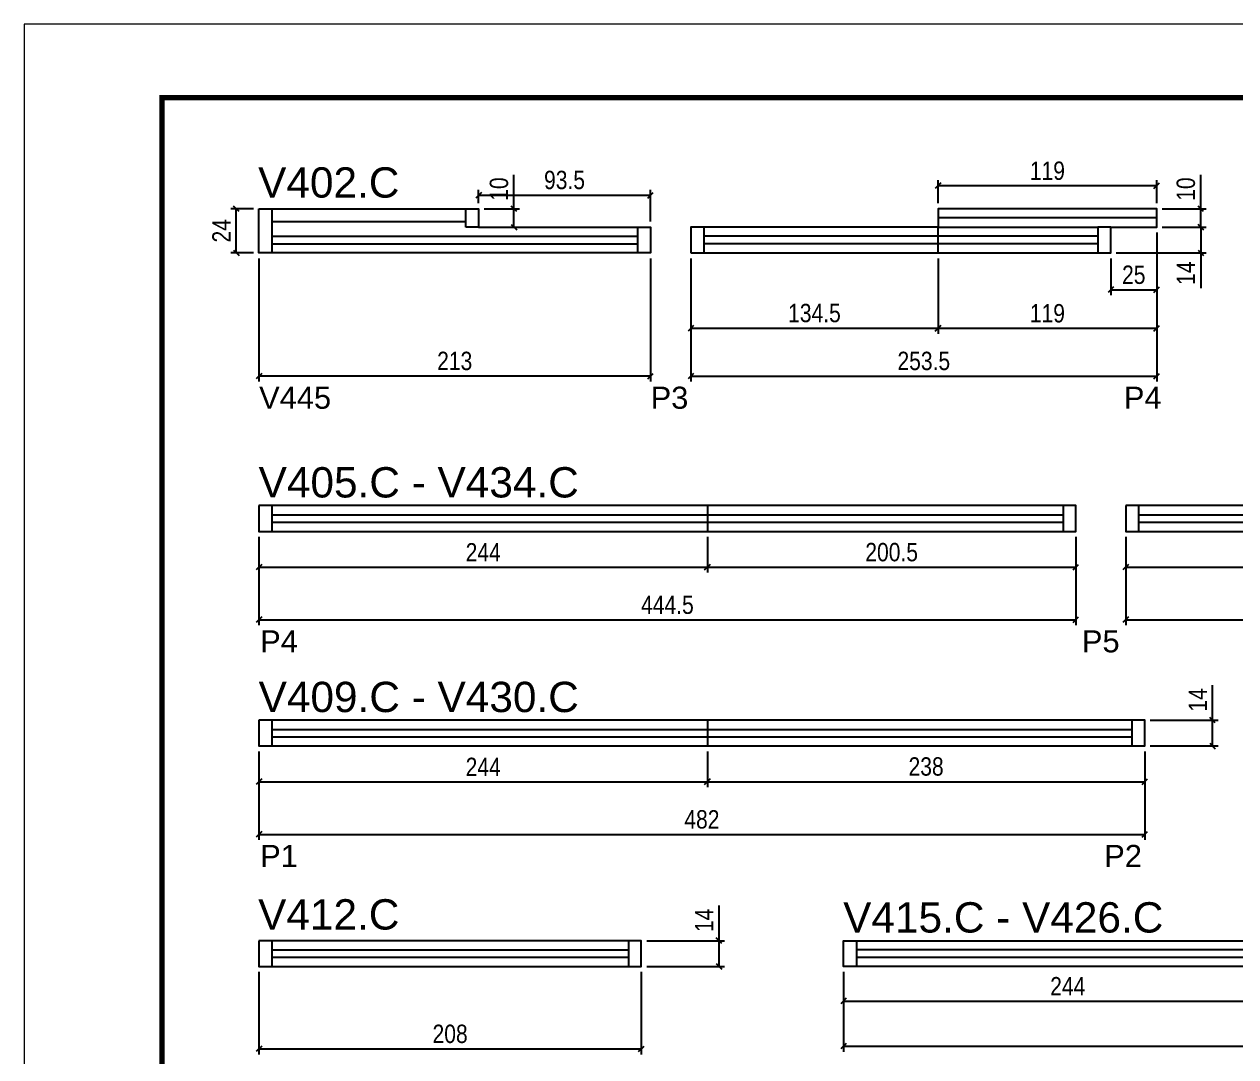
# Model space of a CAD drawing. Extents: x 1959 to 8212, y 239 to 4735.
# Drawn here: x 3557 to 4217, y 3025 to 3587 of the extents above; entities that cross this region are included whole.
import ezdxf

# ---------------------------------------------------------------- set-up
doc = ezdxf.new("R2010")
doc.units = 0
doc.linetypes.add('DASHED', pattern=[0.75, 0.5, -0.25])
for name, color, linetype in [('5', 5, 'Continuous'), ('COTA', 241, 'Continuous'), ('NOMENCLATURA', 7, 'Continuous'), ('Painéis', 200, 'Continuous'), ('SARR_2.2x10', 60, 'Continuous'), ('SARR_2.2x7', 40, 'Continuous'), ('SARR_EDITAR', 141, 'Continuous')]:
    doc.layers.add(name, color=color, linetype=linetype)
doc.layers.add('Folhas', color=255, linetype='Continuous', lineweight=9)
doc.layers.add('SARRAFO DE PRESSAO', color=251, linetype='DASHED', lineweight=9)
doc.styles.add('COTA TECNICA', font='techl___.ttf', dxfattribs={"height": 10})
doc.styles.add('COTA TECNICA-50', font='techl___.ttf', dxfattribs={"height": 10})
doc.styles.get("Standard").update_dxf_attribs({"font": 'arial.ttf'})
doc.dimstyles.new('COTA PAINEL-50', dxfattribs={"dimtxt": 10, "dimasz": 3, "dimexe": 3, "dimexo": 3, "dimgap": 3, "dimtad": 1, "dimdec": 1, "dimzin": 12, "dimdsep": 46, "dimtxsty": 'COTA TECNICA-50', "dimblk1": 'OBLIQUE', "dimblk2": 'OBLIQUE', "dimsah": 1, "dimcen": 0.9, "dimclrd": 4, "dimclre": 4, "dimclrt": 240, "dimadec": 1, "dimazin": 3, "dimtfac": 1, "dimtdec": 1, "dimtmove": 0, "dimatfit": 3, "dimfxl": 1, "dimtolj": 1, "dimtzin": 12, "dimarcsym": 0})
doc.dimstyles.new('PAINEL', dxfattribs={"dimtxt": 10, "dimasz": 3, "dimexe": 3, "dimexo": 3, "dimgap": 3, "dimtad": 1, "dimdec": 1, "dimzin": 12, "dimdsep": 46, "dimtxsty": 'COTA TECNICA', "dimblk1": 'OBLIQUE', "dimblk2": 'OBLIQUE', "dimsah": 1, "dimcen": 0.9, "dimclrd": 4, "dimclre": 4, "dimclrt": 240, "dimadec": 1, "dimazin": 3, "dimtfac": 1, "dimtdec": 1, "dimtmove": 0, "dimatfit": 3, "dimfxl": 1, "dimtolj": 1, "dimtzin": 12, "dimarcsym": 0})

# ---------------------------------------------------------------- blocks, each defined once
blk = doc.blocks.new('9999999999')
at = {"layer": 'Folhas'}
blk.add_lwpolyline([(98138.98, 34190.21), (99623.98, 34190.21), (99623.98, 35240.21), (98138.98, 35240.21)], close=True, dxfattribs=at)
at = {"layer": 'Folhas', "color": 30, "const_width": 3}
blk.add_lwpolyline([(98213.98, 34230.21), (99583.98, 34230.21), (99583.98, 35200.21), (98213.98, 35200.21)], close=True, dxfattribs=at)
blk = doc.blocks.new('_Oblique')
at = {"color": 0, "linetype": 'ByBlock', "lineweight": -2}
blk.add_line((-0.5, -0.5), (0.5, 0.5), dxfattribs=at)
blk = doc.blocks.new('*D151')
at = {"layer": 'COTA', "color": 4, "lineweight": -2, "transparency": 16777216}
for p, q in [((3685.01, 3459.23), (3685.01, 3392.16)), ((3898.01, 3459.23), (3898.01, 3392.16)), ((3898.01, 3395.16), (3685.01, 3395.16))]:
    blk.add_line(p, q, dxfattribs=at)
at = {"layer": 'Defpoints', "color": 0, "transparency": 16777216}
for p in [(3685.01, 3462.23), (3898.01, 3462.23), (3685.01, 3395.16)]:
    blk.add_point(p, dxfattribs=at)
at = {"layer": 'COTA', "color": 4, "lineweight": -2, "transparency": 16777216, "xscale": 3, "yscale": 3, "zscale": 3, "rotation": 180}
blk.add_blockref('_Oblique', (3685.01, 3395.16), dxfattribs=at)
at = {"layer": 'COTA', "color": 4, "lineweight": -2, "transparency": 16777216, "xscale": 3, "yscale": 3, "zscale": 3}
blk.add_blockref('_Oblique', (3898.01, 3395.16), dxfattribs=at)
at = {"layer": 'COTA', "color": 240, "transparency": 16777216, "insert": (3791.51, 3403.37), "char_height": 10, "attachment_point": 5, "style": 'COTA TECNICA'}
blk.add_mtext('\\A1;213', dxfattribs=at)
blk = doc.blocks.new('*D152')
at = {"layer": 'COTA', "color": 4, "lineweight": -2, "transparency": 16777216}
for p, q in [((4173.51, 3473.23), (4173.51, 3392.16)), ((3920.01, 3459.23), (3920.01, 3392.16)), ((3920.01, 3395.16), (4173.51, 3395.16))]:
    blk.add_line(p, q, dxfattribs=at)
at = {"layer": 'Defpoints', "color": 0, "transparency": 16777216}
for p in [(4173.51, 3476.23), (3920.01, 3462.23), (4173.51, 3395.16)]:
    blk.add_point(p, dxfattribs=at)
at = {"layer": 'COTA', "color": 4, "lineweight": -2, "transparency": 16777216, "xscale": 3, "yscale": 3, "zscale": 3, "rotation": 180}
blk.add_blockref('_Oblique', (3920.01, 3395.16), dxfattribs=at)
at = {"layer": 'COTA', "color": 4, "lineweight": -2, "transparency": 16777216, "xscale": 3, "yscale": 3, "zscale": 3}
blk.add_blockref('_Oblique', (4173.51, 3395.16), dxfattribs=at)
at = {"layer": 'COTA', "color": 240, "transparency": 16777216, "insert": (4046.76, 3403.37), "char_height": 10, "attachment_point": 5, "style": 'COTA TECNICA'}
blk.add_mtext('\\A1;253.5', dxfattribs=at)
blk = doc.blocks.new('*D153')
at = {"layer": 'COTA', "color": 4, "lineweight": -2, "transparency": 16777216}
for p, q in [((3682.01, 3486.23), (3669.65, 3486.23)), ((3672.65, 3462.23), (3672.65, 3486.23)), ((3682.01, 3462.23), (3669.65, 3462.23))]:
    blk.add_line(p, q, dxfattribs=at)
at = {"layer": 'Defpoints', "color": 0, "transparency": 16777216}
for p in [(3672.65, 3486.23), (3685.01, 3486.23), (3685.01, 3462.23)]:
    blk.add_point(p, dxfattribs=at)
at = {"layer": 'COTA', "color": 4, "lineweight": -2, "transparency": 16777216, "xscale": 3, "yscale": 3, "zscale": 3}
for p, rotation in [((3672.65, 3486.23), 90), ((3672.65, 3462.23), 270)]:
    blk.add_blockref('_Oblique', p, dxfattribs=dict(at, rotation=rotation))
at = {"layer": 'COTA', "color": 240, "transparency": 16777216, "insert": (3664.57, 3474.23), "char_height": 10, "attachment_point": 5, "rotation": 90, "style": 'COTA TECNICA'}
blk.add_mtext('\\A1;24', dxfattribs=at)
blk = doc.blocks.new('*D154')
at = {"layer": 'COTA', "color": 4, "lineweight": -2, "transparency": 16777216}
for p, q in [((3920.01, 3459.23), (3920.01, 3418.21)), ((4054.51, 3459.23), (4054.51, 3418.21)), ((3920.01, 3421.21), (4054.51, 3421.21))]:
    blk.add_line(p, q, dxfattribs=at)
at = {"layer": 'Defpoints', "color": 0, "transparency": 16777216}
for p in [(3920.01, 3462.23), (4054.51, 3462.23), (4054.51, 3421.21)]:
    blk.add_point(p, dxfattribs=at)
at = {"layer": 'COTA', "color": 4, "lineweight": -2, "transparency": 16777216, "xscale": 3, "yscale": 3, "zscale": 3, "rotation": 180}
blk.add_blockref('_Oblique', (3920.01, 3421.21), dxfattribs=at)
at = {"layer": 'COTA', "color": 4, "lineweight": -2, "transparency": 16777216, "xscale": 3, "yscale": 3, "zscale": 3}
blk.add_blockref('_Oblique', (4054.51, 3421.21), dxfattribs=at)
at = {"layer": 'COTA', "color": 240, "transparency": 16777216, "insert": (3987.26, 3429.43), "char_height": 10, "attachment_point": 5, "style": 'COTA TECNICA'}
blk.add_mtext('\\A1;134.5', dxfattribs=at)
blk = doc.blocks.new('*D155')
at = {"layer": 'COTA', "color": 4, "lineweight": -2, "transparency": 16777216}
for p, q in [((4173.51, 3473.23), (4173.51, 3418.21)), ((4054.51, 3459.23), (4054.51, 3418.21)), ((4054.51, 3421.21), (4173.51, 3421.21))]:
    blk.add_line(p, q, dxfattribs=at)
at = {"layer": 'Defpoints', "color": 0, "transparency": 16777216}
for p in [(4173.51, 3476.23), (4054.51, 3462.23), (4173.51, 3421.21)]:
    blk.add_point(p, dxfattribs=at)
at = {"layer": 'COTA', "color": 4, "lineweight": -2, "transparency": 16777216, "xscale": 3, "yscale": 3, "zscale": 3, "rotation": 180}
blk.add_blockref('_Oblique', (4054.51, 3421.21), dxfattribs=at)
at = {"layer": 'COTA', "color": 4, "lineweight": -2, "transparency": 16777216, "xscale": 3, "yscale": 3, "zscale": 3}
blk.add_blockref('_Oblique', (4173.51, 3421.21), dxfattribs=at)
at = {"layer": 'COTA', "color": 240, "transparency": 16777216, "insert": (4114.01, 3429.3), "char_height": 10, "attachment_point": 5, "style": 'COTA TECNICA'}
blk.add_mtext('\\A1;119', dxfattribs=at)
blk = doc.blocks.new('*D156')
at = {"layer": 'COTA', "color": 4, "lineweight": -2, "transparency": 16777216}
for p, q in [((4197.48, 3486.23), (4197.48, 3504.66)), ((4176.51, 3486.23), (4200.48, 3486.23)), ((4197.48, 3476.23), (4197.48, 3486.23)), ((4176.51, 3476.23), (4200.48, 3476.23))]:
    blk.add_line(p, q, dxfattribs=at)
at = {"layer": 'Defpoints', "color": 0, "transparency": 16777216}
for p in [(4173.51, 3486.23), (4197.48, 3486.23), (4173.51, 3476.23)]:
    blk.add_point(p, dxfattribs=at)
at = {"layer": 'COTA', "color": 4, "lineweight": -2, "transparency": 16777216, "xscale": 3, "yscale": 3, "zscale": 3}
for p, rotation in [((4197.48, 3486.23), 90), ((4197.48, 3476.23), 270)]:
    blk.add_blockref('_Oblique', p, dxfattribs=dict(at, rotation=rotation))
at = {"layer": 'COTA', "color": 240, "transparency": 16777216, "insert": (4189.38, 3496.94), "char_height": 10, "attachment_point": 5, "rotation": 90, "style": 'COTA TECNICA'}
blk.add_mtext('\\A1;10', dxfattribs=at)
blk = doc.blocks.new('*D157')
at = {"layer": 'COTA', "color": 4, "lineweight": -2, "transparency": 16777216}
for p, q in [((4054.51, 3489.23), (4054.51, 3501.78)), ((4173.51, 3489.23), (4173.51, 3501.78)), ((4173.51, 3498.78), (4054.51, 3498.78))]:
    blk.add_line(p, q, dxfattribs=at)
at = {"layer": 'Defpoints', "color": 0, "transparency": 16777216}
for p in [(4054.51, 3498.78), (4054.51, 3486.23), (4173.51, 3486.23)]:
    blk.add_point(p, dxfattribs=at)
at = {"layer": 'COTA', "color": 4, "lineweight": -2, "transparency": 16777216, "xscale": 3, "yscale": 3, "zscale": 3, "rotation": 180}
blk.add_blockref('_Oblique', (4054.51, 3498.78), dxfattribs=at)
at = {"layer": 'COTA', "color": 4, "lineweight": -2, "transparency": 16777216, "xscale": 3, "yscale": 3, "zscale": 3}
blk.add_blockref('_Oblique', (4173.51, 3498.78), dxfattribs=at)
at = {"layer": 'COTA', "color": 240, "transparency": 16777216, "insert": (4114.01, 3506.87), "char_height": 10, "attachment_point": 5, "style": 'COTA TECNICA'}
blk.add_mtext('\\A1;119', dxfattribs=at)
blk = doc.blocks.new('*D158')
at = {"layer": 'COTA', "color": 4, "lineweight": -2, "transparency": 16777216}
for p, q in [((3804.51, 3489.23), (3804.51, 3496.58)), ((3898.01, 3479.23), (3898.01, 3496.58)), ((3804.51, 3493.58), (3898.01, 3493.58))]:
    blk.add_line(p, q, dxfattribs=at)
at = {"layer": 'Defpoints', "color": 0, "transparency": 16777216}
for p in [(3898.01, 3493.58), (3804.51, 3486.23), (3898.01, 3476.23)]:
    blk.add_point(p, dxfattribs=at)
at = {"layer": 'COTA', "color": 4, "lineweight": -2, "transparency": 16777216, "xscale": 3, "yscale": 3, "zscale": 3, "rotation": 180}
blk.add_blockref('_Oblique', (3804.51, 3493.58), dxfattribs=at)
at = {"layer": 'COTA', "color": 4, "lineweight": -2, "transparency": 16777216, "xscale": 3, "yscale": 3, "zscale": 3}
blk.add_blockref('_Oblique', (3898.01, 3493.58), dxfattribs=at)
at = {"layer": 'COTA', "color": 240, "transparency": 16777216, "insert": (3851.26, 3501.83), "char_height": 10, "attachment_point": 5, "style": 'COTA TECNICA'}
blk.add_mtext('\\A1;93.5', dxfattribs=at)
blk = doc.blocks.new('*D159')
at = {"layer": 'COTA', "color": 4, "lineweight": -2, "transparency": 16777216}
for p, q in [((3823.74, 3486.23), (3823.74, 3504.66)), ((3807.51, 3486.23), (3826.74, 3486.23)), ((3823.74, 3476.23), (3823.74, 3486.23)), ((3807.51, 3476.23), (3826.74, 3476.23))]:
    blk.add_line(p, q, dxfattribs=at)
at = {"layer": 'Defpoints', "color": 0, "transparency": 16777216}
for p in [(3804.51, 3486.23), (3823.74, 3486.23), (3804.51, 3476.23)]:
    blk.add_point(p, dxfattribs=at)
at = {"layer": 'COTA', "color": 4, "lineweight": -2, "transparency": 16777216, "xscale": 3, "yscale": 3, "zscale": 3}
for p, rotation in [((3823.74, 3486.23), 90), ((3823.74, 3476.23), 270)]:
    blk.add_blockref('_Oblique', p, dxfattribs=dict(at, rotation=rotation))
at = {"layer": 'COTA', "color": 240, "transparency": 16777216, "insert": (3815.64, 3496.94), "char_height": 10, "attachment_point": 5, "rotation": 90, "style": 'COTA TECNICA'}
blk.add_mtext('\\A1;10', dxfattribs=at)
blk = doc.blocks.new('*D160')
at = {"layer": 'COTA', "color": 4, "lineweight": -2, "transparency": 16777216}
for p, q in [((4176.51, 3476.23), (4200.48, 3476.23)), ((4197.48, 3476.23), (4197.48, 3462.23)), ((4151.51, 3462.23), (4200.48, 3462.23)), ((4197.48, 3462.23), (4197.48, 3443.11))]:
    blk.add_line(p, q, dxfattribs=at)
at = {"layer": 'Defpoints', "color": 0, "transparency": 16777216}
for p in [(4173.51, 3476.23), (4148.51, 3462.23), (4197.48, 3462.23)]:
    blk.add_point(p, dxfattribs=at)
at = {"layer": 'COTA', "color": 4, "lineweight": -2, "transparency": 16777216, "xscale": 3, "yscale": 3, "zscale": 3}
for p, rotation in [((4197.48, 3476.23), 90), ((4197.48, 3462.23), 270)]:
    blk.add_blockref('_Oblique', p, dxfattribs=dict(at, rotation=rotation))
at = {"layer": 'COTA', "color": 240, "transparency": 16777216, "insert": (4189.41, 3451.17), "char_height": 10, "attachment_point": 5, "rotation": 90, "style": 'COTA TECNICA'}
blk.add_mtext('\\A1;14', dxfattribs=at)
blk = doc.blocks.new('*D161')
at = {"layer": 'COTA', "color": 4, "lineweight": -2, "transparency": 16777216}
for p, q in [((4173.51, 3473.23), (4173.51, 3439.16)), ((4148.51, 3459.23), (4148.51, 3439.16)), ((4148.51, 3442.16), (4173.51, 3442.16))]:
    blk.add_line(p, q, dxfattribs=at)
at = {"layer": 'Defpoints', "color": 0, "transparency": 16777216}
for p in [(4173.51, 3476.23), (4148.51, 3462.23), (4173.51, 3442.16)]:
    blk.add_point(p, dxfattribs=at)
at = {"layer": 'COTA', "color": 4, "lineweight": -2, "transparency": 16777216, "xscale": 3, "yscale": 3, "zscale": 3, "rotation": 180}
blk.add_blockref('_Oblique', (4148.51, 3442.16), dxfattribs=at)
at = {"layer": 'COTA', "color": 4, "lineweight": -2, "transparency": 16777216, "xscale": 3, "yscale": 3, "zscale": 3}
blk.add_blockref('_Oblique', (4173.51, 3442.16), dxfattribs=at)
at = {"layer": 'COTA', "color": 240, "transparency": 16777216, "insert": (4161.01, 3450.26), "char_height": 10, "attachment_point": 5, "style": 'COTA TECNICA'}
blk.add_mtext('\\A1;25', dxfattribs=at)
blk = doc.blocks.new('*D172')
at = {"layer": 'COTA', "color": 4, "linetype": 'ByBlock', "lineweight": -2, "transparency": 16777216}
for p, q in [((3685.01, 3307.68), (3685.01, 3259.6)), ((4129.51, 3307.68), (4129.51, 3259.6)), ((3685.01, 3262.6), (4129.51, 3262.6))]:
    blk.add_line(p, q, dxfattribs=at)
at = {"layer": 'Defpoints', "color": 0, "linetype": 'ByBlock', "transparency": 16777216}
for p in [(3685.01, 3310.68), (4129.51, 3310.68), (4129.51, 3262.6)]:
    blk.add_point(p, dxfattribs=at)
at = {"layer": 'COTA', "color": 4, "linetype": 'ByBlock', "lineweight": -2, "transparency": 16777216, "xscale": 3, "yscale": 3, "zscale": 3, "rotation": 180}
blk.add_blockref('_Oblique', (3685.01, 3262.6), dxfattribs=at)
at = {"layer": 'COTA', "color": 4, "linetype": 'ByBlock', "lineweight": -2, "transparency": 16777216, "xscale": 3, "yscale": 3, "zscale": 3}
blk.add_blockref('_Oblique', (4129.51, 3262.6), dxfattribs=at)
at = {"layer": 'COTA', "color": 240, "linetype": 'ByBlock', "transparency": 16777216, "insert": (3907.26, 3270.7), "char_height": 10, "attachment_point": 5, "style": 'COTA TECNICA-50'}
blk.add_mtext('\\A1;444.5', dxfattribs=at)
blk = doc.blocks.new('*D173')
at = {"layer": 'COTA', "color": 4, "lineweight": -2, "transparency": 16777216}
for p, q in [((3685.01, 3307.68), (3685.01, 3288.22)), ((3929.01, 3307.68), (3929.01, 3288.22)), ((3685.01, 3291.22), (3929.01, 3291.22))]:
    blk.add_line(p, q, dxfattribs=at)
at = {"layer": 'Defpoints', "color": 0, "transparency": 16777216}
for p in [(3685.01, 3310.68), (3929.01, 3310.68), (3929.01, 3291.22)]:
    blk.add_point(p, dxfattribs=at)
at = {"layer": 'COTA', "color": 4, "lineweight": -2, "transparency": 16777216, "xscale": 3, "yscale": 3, "zscale": 3, "rotation": 180}
blk.add_blockref('_Oblique', (3685.01, 3291.22), dxfattribs=at)
at = {"layer": 'COTA', "color": 4, "lineweight": -2, "transparency": 16777216, "xscale": 3, "yscale": 3, "zscale": 3}
blk.add_blockref('_Oblique', (3929.01, 3291.22), dxfattribs=at)
at = {"layer": 'COTA', "color": 240, "transparency": 16777216, "insert": (3807.01, 3299.29), "char_height": 10, "attachment_point": 5, "style": 'COTA TECNICA'}
blk.add_mtext('\\A1;244', dxfattribs=at)
blk = doc.blocks.new('*D174')
at = {"layer": 'COTA', "color": 4, "lineweight": -2, "transparency": 16777216}
for p, q in [((3929.01, 3307.68), (3929.01, 3288.22)), ((4129.51, 3307.68), (4129.51, 3288.22)), ((3929.01, 3291.22), (4129.51, 3291.22))]:
    blk.add_line(p, q, dxfattribs=at)
at = {"layer": 'Defpoints', "color": 0, "transparency": 16777216}
for p in [(3929.01, 3310.68), (4129.51, 3310.68), (4129.51, 3291.22)]:
    blk.add_point(p, dxfattribs=at)
at = {"layer": 'COTA', "color": 4, "lineweight": -2, "transparency": 16777216, "xscale": 3, "yscale": 3, "zscale": 3, "rotation": 180}
blk.add_blockref('_Oblique', (3929.01, 3291.22), dxfattribs=at)
at = {"layer": 'COTA', "color": 4, "lineweight": -2, "transparency": 16777216, "xscale": 3, "yscale": 3, "zscale": 3}
blk.add_blockref('_Oblique', (4129.51, 3291.22), dxfattribs=at)
at = {"layer": 'COTA', "color": 240, "transparency": 16777216, "insert": (4029.26, 3299.33), "char_height": 10, "attachment_point": 5, "style": 'COTA TECNICA'}
blk.add_mtext('\\A1;200.5', dxfattribs=at)
blk = doc.blocks.new('*D175')
at = {"layer": 'COTA', "color": 4, "linetype": 'ByBlock', "lineweight": -2, "transparency": 16777216}
for p, q in [((4156.62, 3307.68), (4156.62, 3259.6)), ((4603.62, 3307.68), (4603.62, 3259.6)), ((4156.62, 3262.6), (4603.62, 3262.6))]:
    blk.add_line(p, q, dxfattribs=at)
at = {"layer": 'Defpoints', "color": 0, "linetype": 'ByBlock', "transparency": 16777216}
for p in [(4156.62, 3310.68), (4603.62, 3310.68), (4603.62, 3262.6)]:
    blk.add_point(p, dxfattribs=at)
at = {"layer": 'COTA', "color": 4, "linetype": 'ByBlock', "lineweight": -2, "transparency": 16777216, "xscale": 3, "yscale": 3, "zscale": 3, "rotation": 180}
blk.add_blockref('_Oblique', (4156.62, 3262.6), dxfattribs=at)
at = {"layer": 'COTA', "color": 4, "linetype": 'ByBlock', "lineweight": -2, "transparency": 16777216, "xscale": 3, "yscale": 3, "zscale": 3}
blk.add_blockref('_Oblique', (4603.62, 3262.6), dxfattribs=at)
at = {"layer": 'COTA', "color": 240, "linetype": 'ByBlock', "transparency": 16777216, "insert": (4380.12, 3270.67), "char_height": 10, "attachment_point": 5, "style": 'COTA TECNICA-50'}
blk.add_mtext('\\A1;447', dxfattribs=at)
blk = doc.blocks.new('*D176')
at = {"layer": 'COTA', "color": 4, "lineweight": -2, "transparency": 16777216}
for p, q in [((4156.62, 3307.68), (4156.62, 3288.22)), ((4400.62, 3307.68), (4400.62, 3288.22)), ((4156.62, 3291.22), (4400.62, 3291.22))]:
    blk.add_line(p, q, dxfattribs=at)
at = {"layer": 'Defpoints', "color": 0, "transparency": 16777216}
for p in [(4156.62, 3310.68), (4400.62, 3310.68), (4400.62, 3291.22)]:
    blk.add_point(p, dxfattribs=at)
at = {"layer": 'COTA', "color": 4, "lineweight": -2, "transparency": 16777216, "xscale": 3, "yscale": 3, "zscale": 3, "rotation": 180}
blk.add_blockref('_Oblique', (4156.62, 3291.22), dxfattribs=at)
at = {"layer": 'COTA', "color": 4, "lineweight": -2, "transparency": 16777216, "xscale": 3, "yscale": 3, "zscale": 3}
blk.add_blockref('_Oblique', (4400.62, 3291.22), dxfattribs=at)
at = {"layer": 'COTA', "color": 240, "transparency": 16777216, "insert": (4278.62, 3299.29), "char_height": 10, "attachment_point": 5, "style": 'COTA TECNICA'}
blk.add_mtext('\\A1;244', dxfattribs=at)
blk = doc.blocks.new('*D181')
at = {"layer": 'COTA', "color": 4, "linetype": 'ByBlock', "lineweight": -2, "transparency": 16777216}
for p, q in [((3685.01, 3190.91), (3685.01, 3142.82)), ((4167.01, 3190.91), (4167.01, 3142.82)), ((3685.01, 3145.82), (4167.01, 3145.82))]:
    blk.add_line(p, q, dxfattribs=at)
at = {"layer": 'Defpoints', "color": 0, "linetype": 'ByBlock', "transparency": 16777216}
for p in [(3685.01, 3193.91), (4167.01, 3193.91), (4167.01, 3145.82)]:
    blk.add_point(p, dxfattribs=at)
at = {"layer": 'COTA', "color": 4, "linetype": 'ByBlock', "lineweight": -2, "transparency": 16777216, "xscale": 3, "yscale": 3, "zscale": 3, "rotation": 180}
blk.add_blockref('_Oblique', (3685.01, 3145.82), dxfattribs=at)
at = {"layer": 'COTA', "color": 4, "linetype": 'ByBlock', "lineweight": -2, "transparency": 16777216, "xscale": 3, "yscale": 3, "zscale": 3}
blk.add_blockref('_Oblique', (4167.01, 3145.82), dxfattribs=at)
at = {"layer": 'COTA', "color": 240, "linetype": 'ByBlock', "transparency": 16777216, "insert": (3926.01, 3153.92), "char_height": 10, "attachment_point": 5, "style": 'COTA TECNICA-50'}
blk.add_mtext('\\A1;482', dxfattribs=at)
blk = doc.blocks.new('*D182')
at = {"layer": 'COTA', "color": 4, "lineweight": -2, "transparency": 16777216}
for p, q in [((3685.01, 3190.91), (3685.01, 3171.44)), ((3929.01, 3190.91), (3929.01, 3171.44)), ((3685.01, 3174.44), (3929.01, 3174.44))]:
    blk.add_line(p, q, dxfattribs=at)
at = {"layer": 'Defpoints', "color": 0, "transparency": 16777216}
for p in [(3685.01, 3193.91), (3929.01, 3193.91), (3929.01, 3174.44)]:
    blk.add_point(p, dxfattribs=at)
at = {"layer": 'COTA', "color": 4, "lineweight": -2, "transparency": 16777216, "xscale": 3, "yscale": 3, "zscale": 3, "rotation": 180}
blk.add_blockref('_Oblique', (3685.01, 3174.44), dxfattribs=at)
at = {"layer": 'COTA', "color": 4, "lineweight": -2, "transparency": 16777216, "xscale": 3, "yscale": 3, "zscale": 3}
blk.add_blockref('_Oblique', (3929.01, 3174.44), dxfattribs=at)
at = {"layer": 'COTA', "color": 240, "transparency": 16777216, "insert": (3807.01, 3182.52), "char_height": 10, "attachment_point": 5, "style": 'COTA TECNICA'}
blk.add_mtext('\\A1;244', dxfattribs=at)
blk = doc.blocks.new('*D183')
at = {"layer": 'COTA', "color": 4, "lineweight": -2, "transparency": 16777216}
for p, q in [((3929.01, 3190.91), (3929.01, 3171.44)), ((4167.01, 3190.91), (4167.01, 3171.44)), ((3929.01, 3174.44), (4167.01, 3174.44))]:
    blk.add_line(p, q, dxfattribs=at)
at = {"layer": 'Defpoints', "color": 0, "transparency": 16777216}
for p in [(3929.01, 3193.91), (4167.01, 3193.91), (4167.01, 3174.44)]:
    blk.add_point(p, dxfattribs=at)
at = {"layer": 'COTA', "color": 4, "lineweight": -2, "transparency": 16777216, "xscale": 3, "yscale": 3, "zscale": 3, "rotation": 180}
blk.add_blockref('_Oblique', (3929.01, 3174.44), dxfattribs=at)
at = {"layer": 'COTA', "color": 4, "lineweight": -2, "transparency": 16777216, "xscale": 3, "yscale": 3, "zscale": 3}
blk.add_blockref('_Oblique', (4167.01, 3174.44), dxfattribs=at)
at = {"layer": 'COTA', "color": 240, "transparency": 16777216, "insert": (4048.01, 3182.68), "char_height": 10, "attachment_point": 5, "style": 'COTA TECNICA'}
blk.add_mtext('\\A1;238', dxfattribs=at)
blk = doc.blocks.new('*D184')
at = {"layer": 'COTA', "color": 4, "lineweight": -2, "transparency": 16777216}
for p, q in [((4203.89, 3207.91), (4203.89, 3227.02)), ((4170.01, 3207.91), (4206.89, 3207.91)), ((4203.89, 3193.91), (4203.89, 3207.91)), ((4170.01, 3193.91), (4206.89, 3193.91))]:
    blk.add_line(p, q, dxfattribs=at)
at = {"layer": 'Defpoints', "color": 0, "transparency": 16777216}
for p in [(4167.01, 3207.91), (4203.89, 3207.91), (4167.01, 3193.91)]:
    blk.add_point(p, dxfattribs=at)
at = {"layer": 'COTA', "color": 4, "lineweight": -2, "transparency": 16777216, "xscale": 3, "yscale": 3, "zscale": 3}
for p, rotation in [((4203.89, 3207.91), 90), ((4203.89, 3193.91), 270)]:
    blk.add_blockref('_Oblique', p, dxfattribs=dict(at, rotation=rotation))
at = {"layer": 'COTA', "color": 240, "transparency": 16777216, "insert": (4195.82, 3218.96), "char_height": 10, "attachment_point": 5, "rotation": 90, "style": 'COTA TECNICA'}
blk.add_mtext('\\A1;14', dxfattribs=at)
blk = doc.blocks.new('*D189')
at = {"layer": 'COTA', "color": 4, "linetype": 'ByBlock', "lineweight": -2, "transparency": 16777216}
for p, q in [((3685.01, 3070.95), (3685.01, 3026.07)), ((3893.01, 3070.95), (3893.01, 3026.07)), ((3685.01, 3029.07), (3893.01, 3029.07))]:
    blk.add_line(p, q, dxfattribs=at)
at = {"layer": 'Defpoints', "color": 0, "linetype": 'ByBlock', "transparency": 16777216}
for p in [(3685.01, 3073.95), (3893.01, 3073.95), (3893.01, 3029.07)]:
    blk.add_point(p, dxfattribs=at)
at = {"layer": 'COTA', "color": 4, "linetype": 'ByBlock', "lineweight": -2, "transparency": 16777216, "xscale": 3, "yscale": 3, "zscale": 3, "rotation": 180}
blk.add_blockref('_Oblique', (3685.01, 3029.07), dxfattribs=at)
at = {"layer": 'COTA', "color": 4, "linetype": 'ByBlock', "lineweight": -2, "transparency": 16777216, "xscale": 3, "yscale": 3, "zscale": 3}
blk.add_blockref('_Oblique', (3893.01, 3029.07), dxfattribs=at)
at = {"layer": 'COTA', "color": 240, "linetype": 'ByBlock', "transparency": 16777216, "insert": (3789.01, 3037.19), "char_height": 10, "attachment_point": 5, "style": 'COTA TECNICA-50'}
blk.add_mtext('\\A1;208', dxfattribs=at)
blk = doc.blocks.new('*D190')
at = {"layer": 'COTA', "color": 4, "lineweight": -2, "transparency": 16777216}
for p, q in [((3935.34, 3087.95), (3935.34, 3107.06)), ((3896.01, 3087.95), (3938.34, 3087.95)), ((3935.34, 3073.95), (3935.34, 3087.95)), ((3896.01, 3073.95), (3938.34, 3073.95))]:
    blk.add_line(p, q, dxfattribs=at)
at = {"layer": 'Defpoints', "color": 0, "transparency": 16777216}
for p in [(3893.01, 3087.95), (3935.34, 3087.95), (3893.01, 3073.95)]:
    blk.add_point(p, dxfattribs=at)
at = {"layer": 'COTA', "color": 4, "lineweight": -2, "transparency": 16777216, "xscale": 3, "yscale": 3, "zscale": 3}
for p, rotation in [((3935.34, 3087.95), 90), ((3935.34, 3073.95), 270)]:
    blk.add_blockref('_Oblique', p, dxfattribs=dict(at, rotation=rotation))
at = {"layer": 'COTA', "color": 240, "transparency": 16777216, "insert": (3927.26, 3099.01), "char_height": 10, "attachment_point": 5, "rotation": 90, "style": 'COTA TECNICA'}
blk.add_mtext('\\A1;14', dxfattribs=at)
blk = doc.blocks.new('*D194')
at = {"layer": 'COTA', "color": 4, "linetype": 'ByBlock', "lineweight": -2, "transparency": 16777216}
for p, q in [((4003.08, 3070.95), (4003.08, 3052.1)), ((4247.08, 3070.95), (4247.08, 3052.1)), ((4003.08, 3055.1), (4247.08, 3055.1))]:
    blk.add_line(p, q, dxfattribs=at)
at = {"layer": 'Defpoints', "color": 0, "linetype": 'ByBlock', "transparency": 16777216}
for p in [(4003.08, 3073.95), (4247.08, 3073.95), (4247.08, 3055.1)]:
    blk.add_point(p, dxfattribs=at)
at = {"layer": 'COTA', "color": 4, "linetype": 'ByBlock', "lineweight": -2, "transparency": 16777216, "xscale": 3, "yscale": 3, "zscale": 3, "rotation": 180}
blk.add_blockref('_Oblique', (4003.08, 3055.1), dxfattribs=at)
at = {"layer": 'COTA', "color": 4, "linetype": 'ByBlock', "lineweight": -2, "transparency": 16777216, "xscale": 3, "yscale": 3, "zscale": 3}
blk.add_blockref('_Oblique', (4247.08, 3055.1), dxfattribs=at)
at = {"layer": 'COTA', "color": 240, "linetype": 'ByBlock', "transparency": 16777216, "insert": (4125.08, 3063.17), "char_height": 10, "attachment_point": 5, "style": 'COTA TECNICA-50'}
blk.add_mtext('\\A1;244', dxfattribs=at)
blk = doc.blocks.new('*D196')
at = {"layer": 'COTA', "color": 4, "lineweight": -2, "transparency": 16777216}
for p, q in [((4003.08, 3070.95), (4003.08, 3027.52)), ((4701.08, 3070.95), (4701.08, 3027.52)), ((4003.08, 3030.52), (4701.08, 3030.52))]:
    blk.add_line(p, q, dxfattribs=at)
at = {"layer": 'Defpoints', "color": 0, "transparency": 16777216}
for p in [(4003.08, 3073.95), (4701.08, 3073.95), (4701.08, 3030.52)]:
    blk.add_point(p, dxfattribs=at)
at = {"layer": 'COTA', "color": 4, "lineweight": -2, "transparency": 16777216, "xscale": 3, "yscale": 3, "zscale": 3, "rotation": 180}
blk.add_blockref('_Oblique', (4003.08, 3030.52), dxfattribs=at)
at = {"layer": 'COTA', "color": 4, "lineweight": -2, "transparency": 16777216, "xscale": 3, "yscale": 3, "zscale": 3}
blk.add_blockref('_Oblique', (4701.08, 3030.52), dxfattribs=at)
at = {"layer": 'COTA', "color": 240, "transparency": 16777216, "insert": (4352.08, 3038.65), "char_height": 10, "attachment_point": 5, "style": 'COTA TECNICA'}
blk.add_mtext('\\A1;698', dxfattribs=at)

msp = doc.modelspace()

# ---------------------------------------------------------------- linework, layer by layer
at = {"layer": 'COTA'}
for p, q in [((3804.51, 3476.23), (3797.51, 3476.23)), ((4054.51, 3476.23), (4141.51, 3476.23)), ((4148.51, 3476.23), (4141.51, 3476.23))]:
    msp.add_line(p, q, dxfattribs=at)
at = {"layer": 'Painéis', "linetype": 'ByBlock'}
for p, q in [((4054.51, 3462.23), (4054.51, 3476.23)), ((3929.01, 3324.68), (3929.01, 3310.68)), ((3929.01, 3207.91), (3929.01, 3193.91))]:
    msp.add_line(p, q, dxfattribs=at)
for points in [[(3685.01, 3486.23), (3804.51, 3486.23), (3804.51, 3476.23), (3898.01, 3476.23), (3898.01, 3462.23), (3685.01, 3462.23), (3685.01, 3486.23)], [(3920.01, 3462.23), (4148.51, 3462.23), (4148.51, 3476.23), (4173.51, 3476.23), (4173.51, 3486.23), (4054.51, 3486.23), (4054.51, 3476.23), (3920.01, 3476.23), (3920.01, 3462.23)]]:
    msp.add_lwpolyline(points, dxfattribs=at)
for points in [[(3685.01, 3324.68), (3685.01, 3310.68), (4129.51, 3310.68), (4129.51, 3324.68)], [(4156.62, 3324.68), (4156.62, 3310.68), (4603.62, 3310.68), (4603.62, 3324.68)], [(3685.01, 3207.91), (3685.01, 3193.91), (4167.01, 3193.91), (4167.01, 3207.91)], [(3685.01, 3087.95), (3685.01, 3073.95), (3893.01, 3073.95), (3893.01, 3087.95)]]:
    msp.add_lwpolyline(points, close=True, dxfattribs=at)
at = {"layer": 'Painéis'}
msp.add_lwpolyline([(4247.08, 3073.95), (4003.08, 3073.95), (4003.08, 3087.95), (4247.08, 3087.95)], close=True, dxfattribs=at)
at = {"layer": 'SARR_2.2x10'}
msp.add_line((4173.51, 3481.23), (4054.51, 3481.23), dxfattribs=at)
at = {"layer": 'SARR_2.2x7', "linetype": 'Continuous'}
for p, q in [((3692.01, 3486.23), (3692.01, 3462.23)), ((3797.51, 3476.23), (3797.51, 3486.23)), ((3692.01, 3479.23), (3797.51, 3479.23)), ((3891.01, 3476.23), (3891.01, 3462.23)), ((3927.01, 3476.23), (3927.01, 3462.23)), ((4141.51, 3476.23), (4141.51, 3462.23)), ((3692.01, 3324.68), (3692.01, 3310.68)), ((4122.51, 3324.68), (4122.51, 3310.68)), ((4163.62, 3324.68), (4163.62, 3310.68)), ((3692.01, 3207.91), (3692.01, 3193.91)), ((4160.01, 3207.91), (4160.01, 3193.91)), ((3692.01, 3087.95), (3692.01, 3073.95)), ((3886.01, 3087.95), (3886.01, 3073.95)), ((4010.08, 3087.95), (4010.08, 3073.95))]:
    msp.add_line(p, q, dxfattribs=at)
at = {"layer": 'SARR_EDITAR', "linetype": 'Continuous'}
for p, q in [((3692.01, 3471.23), (3891.01, 3471.23)), ((4141.51, 3471.23), (3927.01, 3471.23)), ((3692.01, 3467.23), (3891.01, 3467.23)), ((4141.51, 3467.23), (3927.01, 3467.23)), ((3692.01, 3319.68), (4122.51, 3319.68)), ((4163.62, 3319.68), (4596.62, 3319.68)), ((3692.01, 3315.68), (4122.51, 3315.68)), ((4163.62, 3315.68), (4596.62, 3315.68)), ((3692.01, 3202.91), (4160.01, 3202.91)), ((3692.01, 3198.91), (4160.01, 3198.91)), ((3692.01, 3082.95), (3886.01, 3082.95)), ((3692.01, 3078.95), (3886.01, 3078.95)), ((4247.08, 3082.95), (4010.08, 3082.95)), ((4010.08, 3078.95), (4247.08, 3078.95))]:
    msp.add_line(p, q, dxfattribs=at)

# ---------------------------------------------------------------- block references
at = {"layer": 'SARRAFO DE PRESSAO', "color": 6, "linetype": 'ByBlock'}
msp.add_blockref('9999999999', (-94581.71, -31653.56), dxfattribs=at)

# ---------------------------------------------------------------- texts
at = {"layer": '5', "linetype": 'Continuous'}
for s, rotation, p in [('V445', 0.00004, (3685.09, 3377.4)), ('P3', 0.00004, (3898.13, 3377.4)), ('P4', 0.00004, (4155.65, 3377.4)), ('P4', 359.99996, (3685.65, 3244.84)), ('P5', 359.99996, (4132.81, 3244.84)), ('P1', 359.99996, (3685.65, 3128.07)), ('P2', 359.99996, (4144.95, 3128.07))]:
    msp.add_text(s, height=12, rotation=rotation, dxfattribs=at).set_placement(p)
at = {"layer": 'NOMENCLATURA', "linetype": 'Continuous'}
for s, p in [('V402.C', (3684.54, 3492.29)), ('V405.C - V434.C', (3684.81, 3329.12)), ('V409.C - V430.C', (3684.81, 3212.34)), ('V412.C', (3684.54, 3094.01)), ('V415.C - V426.C', (4002.88, 3092.38))]:
    msp.add_text(s, height=16.5, dxfattribs=at).set_placement(p)

# ---------------------------------------------------------------- dimensions: what is measured, and where the dimension line sits
at = {"layer": 'COTA'}
for base, p1, p2, picture, middle in [((3898.01, 3493.58), (3804.51, 3486.23), (3898.01, 3476.23), '*D158', (3851.26, 3501.83)), ((4054.51, 3498.78), (4173.51, 3486.23), (4054.51, 3486.23), '*D157', (4114.01, 3506.87)), ((4173.51, 3395.16), (3920.01, 3462.23), (4173.51, 3476.23), '*D152', (4046.76, 3403.37)), ((4173.51, 3442.16), (4148.51, 3462.23), (4173.51, 3476.23), '*D161', (4161.01, 3450.26)), ((3685.01, 3395.16), (3898.01, 3462.23), (3685.01, 3462.23), '*D151', (3791.51, 3403.37)), ((4054.51, 3421.21), (3920.01, 3462.23), (4054.51, 3462.23), '*D154', (3987.26, 3429.43)), ((3929.01, 3291.22), (3685.01, 3310.68), (3929.01, 3310.68), '*D173', (3807.01, 3299.29)), ((4400.62, 3291.22), (4156.62, 3310.68), (4400.62, 3310.68), '*D176', (4278.62, 3299.29)), ((3929.01, 3174.44), (3685.01, 3193.91), (3929.01, 3193.91), '*D182', (3807.01, 3182.52)), ((4701.08, 3030.52), (4003.08, 3073.95), (4701.08, 3073.95), '*D196', (4352.08, 3038.65))]:
    dim = msp.add_linear_dim(base=base, p1=p1, p2=p2, dimstyle='PAINEL', dxfattribs=at)
    dim.commit()
    dim.dimension.update_dxf_attribs({"geometry": picture, "text_midpoint": middle})
for base, p1, p2, picture, middle in [((3823.74, 3486.23), (3804.51, 3476.23), (3804.51, 3486.23), '*D159', (3815.64, 3496.94)), ((4197.48, 3486.23), (4173.51, 3476.23), (4173.51, 3486.23), '*D156', (4189.38, 3496.94)), ((3672.65, 3486.23), (3685.01, 3462.23), (3685.01, 3486.23), '*D153', (3664.57, 3474.23)), ((4197.48, 3462.23), (4173.51, 3476.23), (4148.51, 3462.23), '*D160', (4189.41, 3451.17)), ((4203.89, 3207.91), (4167.01, 3193.91), (4167.01, 3207.91), '*D184', (4195.82, 3218.96)), ((3935.34, 3087.95), (3893.01, 3073.95), (3893.01, 3087.95), '*D190', (3927.26, 3099.01))]:
    dim = msp.add_linear_dim(base=base, p1=p1, p2=p2, angle=90, dimstyle='PAINEL', dxfattribs=at)
    dim.commit()
    dim.dimension.update_dxf_attribs({"geometry": picture, "text_midpoint": middle})
for base, p1, p2, picture, middle in [((4173.51, 3421.21), (4054.51, 3462.23), (4173.51, 3476.23), '*D155', (4114.01, 3429.3)), ((4129.51, 3291.22), (3929.01, 3310.68), (4129.51, 3310.68), '*D174', (4029.26, 3299.33)), ((4167.01, 3174.44), (3929.01, 3193.91), (4167.01, 3193.91), '*D183', (4048.01, 3182.68))]:
    dim = msp.add_linear_dim(base=base, p1=p1, p2=p2, dimstyle='PAINEL', override={"dimtmove": 1}, dxfattribs=at)
    dim.commit()
    dim.dimension.update_dxf_attribs({"geometry": picture, "text_midpoint": middle})
at = {"layer": 'COTA', "color": 1, "linetype": 'ByBlock'}
for base, p1, p2, picture, middle in [((4129.51, 3262.6), (3685.01, 3310.68), (4129.51, 3310.68), '*D172', (3907.26, 3270.7)), ((4603.62, 3262.6), (4156.62, 3310.68), (4603.62, 3310.68), '*D175', (4380.12, 3270.67)), ((4167.01, 3145.82), (3685.01, 3193.91), (4167.01, 3193.91), '*D181', (3926.01, 3153.92)), ((3893.01, 3029.07), (3685.01, 3073.95), (3893.01, 3073.95), '*D189', (3789.01, 3037.19)), ((4247.08, 3055.1), (4003.08, 3073.95), (4247.08, 3073.95), '*D194', (4125.08, 3063.17))]:
    dim = msp.add_linear_dim(base=base, p1=p1, p2=p2, dimstyle='COTA PAINEL-50', override={"dimarcsym": 1}, dxfattribs=at)
    dim.commit()
    dim.dimension.update_dxf_attribs({"geometry": picture, "text_midpoint": middle})

doc.saveas('drawing.dxf')
